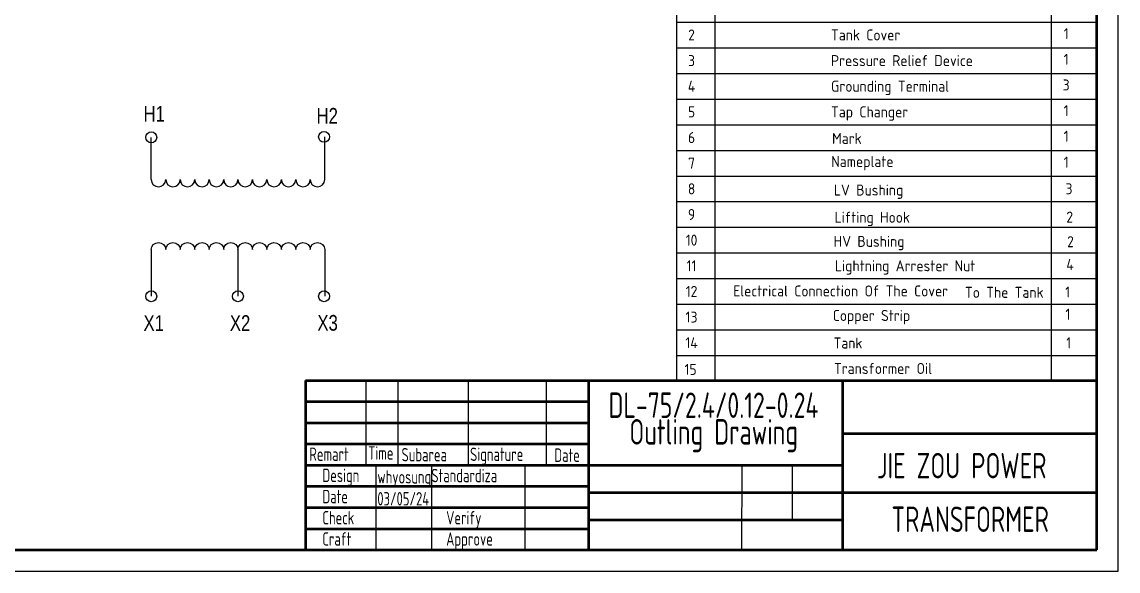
# Model space of a CAD drawing. Header units: millimetres. Extents: x 119255 to 123044, y -8474 to -3933.
# Drawn here: x 120710 to 123044, y -8474 to -7305 of the extents above; entities that cross this region are included whole.
import ezdxf
from ezdxf.enums import TextEntityAlignment as Align

# ---------------------------------------------------------------- set-up
doc = ezdxf.new("R2010")
doc.units = ezdxf.units.MM
doc.header["$LTSCALE"] = 3
doc.layers.add('A', color=3, linetype='Continuous')
doc.layers.add('S', color=254, linetype='Continuous')
doc.layers.add('标注、文本', color=3, linetype='Continuous', lineweight=25)
doc.layers.add('粗实线', color=4, linetype='Continuous', lineweight=53)
doc.styles.add('pdm', font='gbenor.shx', dxfattribs={"width": 0.8, "bigfont": 'gbhzfs.shx'})
doc.styles.add('ST_WIN', font='isocp2.shx', dxfattribs={"bigfont": 'hzdxfst.shx'})

msp = doc.modelspace()

# ---------------------------------------------------------------- linework, layer by layer
at = {"layer": 'A'}
for p, q in [((122104.89, -8068.17), (122104.89, -7141.71)), ((122999.1, -8015.29), (122999.1, -7141.71)), ((122186.64, -8068.17), (122186.64, -7196.31)), ((122902.48, -8068.17), (122902.48, -7196.31)), ((122104.89, -7305.5), (122999.1, -7305.5)), ((122104.89, -7360.1), (122999.1, -7360.1)), ((122104.89, -7414.7), (122999.1, -7414.7)), ((122104.89, -7469.3), (122999.1, -7469.3)), ((122104.89, -7469.3), (122999.1, -7469.3)), ((122104.89, -7523.9), (122999.1, -7523.9)), ((122104.89, -7523.9), (122999.1, -7523.9)), ((122104.89, -7578.5), (122999.1, -7578.5)), ((122104.89, -7633.1), (122999.1, -7633.1)), ((122167.29, -7687.7), (122999.1, -7687.7)), ((122167.29, -7742.29), (122999.1, -7742.29)), ((122167.29, -7796.89), (122999.1, -7796.89)), ((122167.29, -7851.49), (122999.1, -7851.49)), ((122167.29, -7906.09), (122999.1, -7906.09)), ((122104.89, -7960.69), (122999.1, -7960.69)), ((122104.89, -8015.29), (122999.1, -8015.29))]:
    msp.add_line(p, q, dxfattribs=at)
at = {"layer": 'S'}
for p, q in [((122104.89, -7687.7), (122167.29, -7687.7)), ((122104.89, -7742.29), (122167.29, -7742.29)), ((122104.89, -7796.89), (122167.29, -7796.89)), ((122104.89, -7851.49), (122167.29, -7851.49)), ((122104.89, -7906.09), (122167.29, -7906.09))]:
    msp.add_line(p, q, dxfattribs=at)
at = {"layer": '标注、文本'}
for p, q in [((123044.2, -8474.14), (123044.2, -5794.75)), ((120985.89, -7640.73), (120985.89, -7550.76)), ((121355.27, -7640.73), (121355.27, -7549.73)), ((120985.89, -7789.71), (120985.89, -7889.13)), ((121170.28, -7789.71), (121170.28, -7889.13)), ((121355.27, -7789.71), (121355.27, -7889.13)), ((121442.3, -8068.17), (121442.3, -8248.6)), ((121510.55, -8068.17), (121510.55, -8248.6)), ((121660.3, -8068.17), (121660.3, -8248.6)), ((121826.3, -8068.17), (121826.3, -8248.6)), ((121463.89, -8248.6), (121463.89, -8429.03)), ((121582.12, -8248.6), (121582.12, -8429.03)), ((121781.19, -8248.6), (121781.19, -8429.03)), ((122242.86, -8248.6), (122242.69, -8429.03)), ((122350.33, -8248.6), (122350.33, -8364.7)), ((119255.17, -8474.14), (123044.2, -8474.14))]:
    msp.add_line(p, q, dxfattribs=at)
for points in [[(120985.89, -7640.73), (120987.1, -7646.77), (120990.12, -7651.61), (120995.56, -7654.63), (121001, -7655.84), (121007.05, -7654.63), (121011.88, -7651.61), (121015.51, -7646.77), (121016.72, -7640.73)], [(121016.72, -7640.73), (121017.93, -7646.77), (121020.95, -7651.61), (121026.39, -7654.63), (121031.83, -7655.84), (121037.88, -7654.63), (121042.72, -7651.61), (121046.34, -7646.77), (121047.55, -7640.73)], [(121047.55, -7640.73), (121048.76, -7646.77), (121051.78, -7651.61), (121057.22, -7654.63), (121062.67, -7655.84), (121068.71, -7654.63), (121073.55, -7651.61), (121077.18, -7646.77), (121078.38, -7640.73)], [(121078.38, -7640.73), (121079.59, -7646.77), (121083.22, -7651.61), (121088.06, -7654.63), (121094.1, -7655.84), (121099.54, -7654.63), (121104.98, -7651.61), (121108.01, -7646.77), (121109.22, -7640.73), (121110.43, -7646.77), (121113.45, -7651.61), (121118.89, -7654.63), (121124.33, -7655.84), (121130.38, -7654.63), (121135.21, -7651.61), (121138.84, -7646.77), (121140.05, -7640.73), (121141.26, -7646.77), (121144.28, -7651.61), (121149.12, -7654.63), (121155.16, -7655.84), (121161.21, -7654.63), (121166.04, -7651.61), (121169.07, -7646.77), (121170.28, -7640.73), (121171.49, -7646.77), (121175.11, -7651.61), (121179.95, -7654.63), (121186, -7655.84), (121191.44, -7654.63), (121196.88, -7651.61), (121199.9, -7646.77), (121201.11, -7640.73)], [(121201.11, -7640.73), (121202.32, -7646.77), (121205.34, -7651.61), (121210.78, -7654.63), (121216.22, -7655.84), (121222.27, -7654.63), (121227.1, -7651.61), (121230.73, -7646.77), (121231.94, -7640.73)], [(121231.94, -7640.73), (121233.15, -7646.77), (121236.17, -7651.61), (121241.61, -7654.63), (121247.06, -7655.84), (121253.1, -7654.63), (121257.94, -7651.61), (121261.56, -7646.77), (121262.77, -7640.73)], [(121262.77, -7640.73), (121263.98, -7646.77), (121267.01, -7651.61), (121272.45, -7654.63), (121277.89, -7655.84), (121283.93, -7654.63), (121288.77, -7651.61), (121292.4, -7646.77), (121293.61, -7640.73)], [(121293.61, -7640.73), (121294.81, -7646.77), (121297.84, -7651.61), (121303.28, -7654.63), (121308.72, -7655.84), (121314.77, -7654.63), (121319.6, -7651.61), (121323.23, -7646.77), (121324.44, -7640.73)], [(121324.44, -7640.73), (121325.65, -7646.77), (121328.67, -7651.61), (121334.11, -7654.63), (121339.55, -7655.84), (121345.6, -7654.63), (121350.43, -7651.61), (121354.06, -7646.77), (121355.27, -7640.73)], [(120985.89, -7789.71), (120987.1, -7783.66), (120990.12, -7778.83), (120995.56, -7775.8), (121001, -7774.59), (121007.05, -7775.8), (121011.88, -7778.83), (121015.51, -7783.66), (121016.72, -7789.71)], [(121016.72, -7789.71), (121017.93, -7783.66), (121020.95, -7778.83), (121026.39, -7775.8), (121031.83, -7774.59), (121037.88, -7775.8), (121042.72, -7778.83), (121046.34, -7783.66), (121047.55, -7789.71)], [(121047.55, -7789.71), (121048.76, -7783.66), (121051.78, -7778.83), (121057.22, -7775.8), (121062.67, -7774.59), (121068.71, -7775.8), (121073.55, -7778.83), (121077.18, -7783.66), (121078.38, -7789.71)], [(121078.38, -7789.71), (121079.59, -7783.66), (121083.22, -7778.83), (121088.06, -7775.8), (121094.1, -7774.59), (121099.54, -7775.8), (121104.98, -7778.83), (121108.01, -7783.66), (121109.22, -7789.71), (121110.43, -7783.66), (121113.45, -7778.83), (121118.89, -7775.8), (121124.33, -7774.59), (121130.38, -7775.8), (121135.21, -7778.83), (121138.84, -7783.66), (121140.05, -7789.71), (121141.26, -7783.66), (121144.28, -7778.83), (121149.12, -7775.8), (121155.16, -7774.59), (121161.21, -7775.8), (121166.04, -7778.83), (121169.07, -7783.66), (121170.28, -7789.71), (121171.49, -7783.66), (121175.11, -7778.83), (121179.95, -7775.8), (121186, -7774.59), (121191.44, -7775.8), (121196.88, -7778.83), (121199.9, -7783.66), (121201.11, -7789.71)], [(121201.11, -7789.71), (121202.32, -7783.66), (121205.34, -7778.83), (121210.78, -7775.8), (121216.22, -7774.59), (121222.27, -7775.8), (121227.1, -7778.83), (121230.73, -7783.66), (121231.94, -7789.71)], [(121231.94, -7789.71), (121233.15, -7783.66), (121236.17, -7778.83), (121241.61, -7775.8), (121247.06, -7774.59), (121253.1, -7775.8), (121257.94, -7778.83), (121261.56, -7783.66), (121262.77, -7789.71)], [(121262.77, -7789.71), (121263.98, -7783.66), (121267.01, -7778.83), (121272.45, -7775.8), (121277.89, -7774.59), (121283.93, -7775.8), (121288.77, -7778.83), (121292.4, -7783.66), (121293.61, -7789.71)], [(121293.61, -7789.71), (121294.81, -7783.66), (121297.84, -7778.83), (121303.28, -7775.8), (121308.72, -7774.59), (121314.77, -7775.8), (121319.6, -7778.83), (121323.23, -7783.66), (121324.44, -7789.71)], [(121324.44, -7789.71), (121325.65, -7783.66), (121328.67, -7778.83), (121334.11, -7775.8), (121339.55, -7774.6), (121345.6, -7775.8), (121350.43, -7778.83), (121354.06, -7783.66), (121355.27, -7789.71)]]:
    msp.add_lwpolyline(points, dxfattribs=at)
for centre in [(120985.89, -7550.76), (121353.81, -7549.73), (120985.89, -7889.13), (121170.28, -7889.13), (121353.81, -7889.13)]:
    msp.add_circle(centre, 11.61, dxfattribs=at)
at = {"layer": '粗实线'}
for p, q in [((122999.1, -8429.03), (122999.1, -5839.86)), ((121314.5, -8068.17), (122999.1, -8068.17)), ((121314.5, -8068.17), (121314.5, -8429.03)), ((121916.51, -8068.17), (121916.51, -8429.03)), ((122457.8, -8068.17), (122457.8, -8429.03)), ((121314.5, -8113.28), (121916.51, -8113.28)), ((121314.5, -8158.39), (121916.51, -8158.39)), ((122457.8, -8180.91), (122999.1, -8180.91)), ((121314.5, -8203.49), (121916.51, -8203.49)), ((121314.5, -8248.6), (121916.51, -8248.6)), ((121916.51, -8248.6), (122457.8, -8248.6)), ((121314.5, -8293.71), (121916.51, -8293.71)), ((121916.51, -8306.65), (122999.1, -8306.65)), ((121314.5, -8338.82), (121916.51, -8338.82)), ((121916.51, -8364.7), (122457.8, -8364.7)), ((121314.5, -8383.92), (121916.51, -8383.92)), ((119480.7, -8429.03), (122999.1, -8429.03))]:
    msp.add_line(p, q, dxfattribs=at)

# ---------------------------------------------------------------- texts
at = {"layer": 'S', "style": 'ST_WIN'}
for s, p in [('2', (122136.09, -7344.5)), ('1', (122933.68, -7341.8)), ('1', (122933.68, -7396.4)), ('3', (122136.09, -7399.1)), ('4', (122136.09, -7453.7)), ('3', (122933.68, -7451)), ('5', (122136.09, -7508.3)), ('1', (122933.68, -7505.59)), ('1', (122933.68, -7560.19)), ('6', (122136.09, -7562.9)), ('7', (122136.09, -7617.5)), ('1', (122933.68, -7615.33)), ('8', (122136.09, -7672.1)), ('3', (122939.75, -7671.92)), ('9', (122136.09, -7726.69)), ('2', (122941.22, -7732.21)), ('10', (122136.09, -7781.29)), ('2', (122942.88, -7784.6)), ('11', (122136.09, -7835.89)), ('4', (122941.93, -7833.19)), ('12', (122136.09, -7890.49)), ('1', (122937.03, -7891.67)), ('13', (122136.09, -7945.09)), ('1', (122937.41, -7939.04)), ('14', (122136.09, -7999.69)), ('1', (122939.03, -7999.92)), ('15', (122134.17, -8056.49))]:
    msp.add_text(s, height=23.4, dxfattribs=at).set_placement(p, align=Align.CENTER)
for s, height, p in [('Tank Cover', 23.4, (122433.07, -7344.49)), ('Pressure Relief Device', 23.3996, (122433.07, -7399.09)), ('Grounding Terminal', 23.3996, (122433.07, -7453.68)), ('Tap Changer ', 23.3996, (122433.07, -7508.28)), ('Mark', 23.4, (122435.35, -7564.8)), ('Nameplate', 23.4, (122433.55, -7614.01)), ('LV Bushing', 23.4, (122439.14, -7674.61)), ('Lifting Hook', 23.3996, (122440.61, -7732.6)), ('HV Bushing', 23.4, (122438.67, -7783.92)), ('Lightning Arrester Nut', 23.3996, (122441.32, -7835.88)), ('Electrical Connection Of The Cover', 23.3996, (122224.84, -7889.5)), ('To The Tank', 23.3996, (122718.22, -7892.47)), ('Copper Strip', 23.3996, (122436.8, -7941.73)), ('Tank', 23.4, (122438.42, -8000.31)), ('Transformer Oil', 23.3996, (122439.41, -8054.55))]:
    msp.add_text(s, height=height, dxfattribs=at).set_placement(p)
at = {"layer": '标注、文本', "style": 'pdm', "width": 0.8}
for s, p in [('DL-75/2.4/0.12-0.24', (122182.8, -8120.98)), ('Outling Drawing', (122183.29, -8177.72)), ('JIE ZOU POWER', (122711.4, -8249.67)), (' TRANSFORMER', (122717.56, -8363.77))]:
    msp.add_text(s, height=54.1291, dxfattribs=at).set_placement(p, align=Align.MIDDLE_CENTER)
for s, p in [('Remart', (121322.28, -8239.55)), ('Time', (121447.49, -8236.94)), ('Subarea', (121518.58, -8240.69)), ('Signature', (121664.54, -8239.78)), ('Date', (121843.8, -8241.67)), ('Design', (121350.04, -8284.66)), ('whyosung', (121467.27, -8287.78)), ('Standardiza', (121582.16, -8285.04)), ('Date', (121350.04, -8329.76)), ('03/05/24', (121467.05, -8334.48)), ('Check', (121350.04, -8374.87)), ('Verify', (121613.7, -8374.87)), ('Craft', (121350.04, -8419.98)), ('Approve', (121613.7, -8419.98))]:
    msp.add_text(s, height=28.528, dxfattribs=at).set_placement(p)
at = {"layer": '标注、文本', "char_height": 33.3219, "attachment_point": 7, "style": 'pdm'}
for s, insert in [('{\\fCIDFont+F1|b0|i0|c134|p0;H1}', (120969.24, -7517.12)), ('{\\fCIDFont+F1|b0|i0|c134|p0;H2}', (121337.63, -7521.58)), ('{\\fCIDFont+F1|b0|i0|c134|p0;X1}', (120969.24, -7962.78)), ('{\\fCIDFont+F1|b0|i0|c134|p0;X2}', (121153.12, -7962.78)), ('{\\fCIDFont+F1|b0|i0|c134|p0;X3}', (121339.46, -7962.78))]:
    msp.add_mtext(s, dxfattribs=dict(at, insert=insert))

doc.saveas('drawing.dxf')
